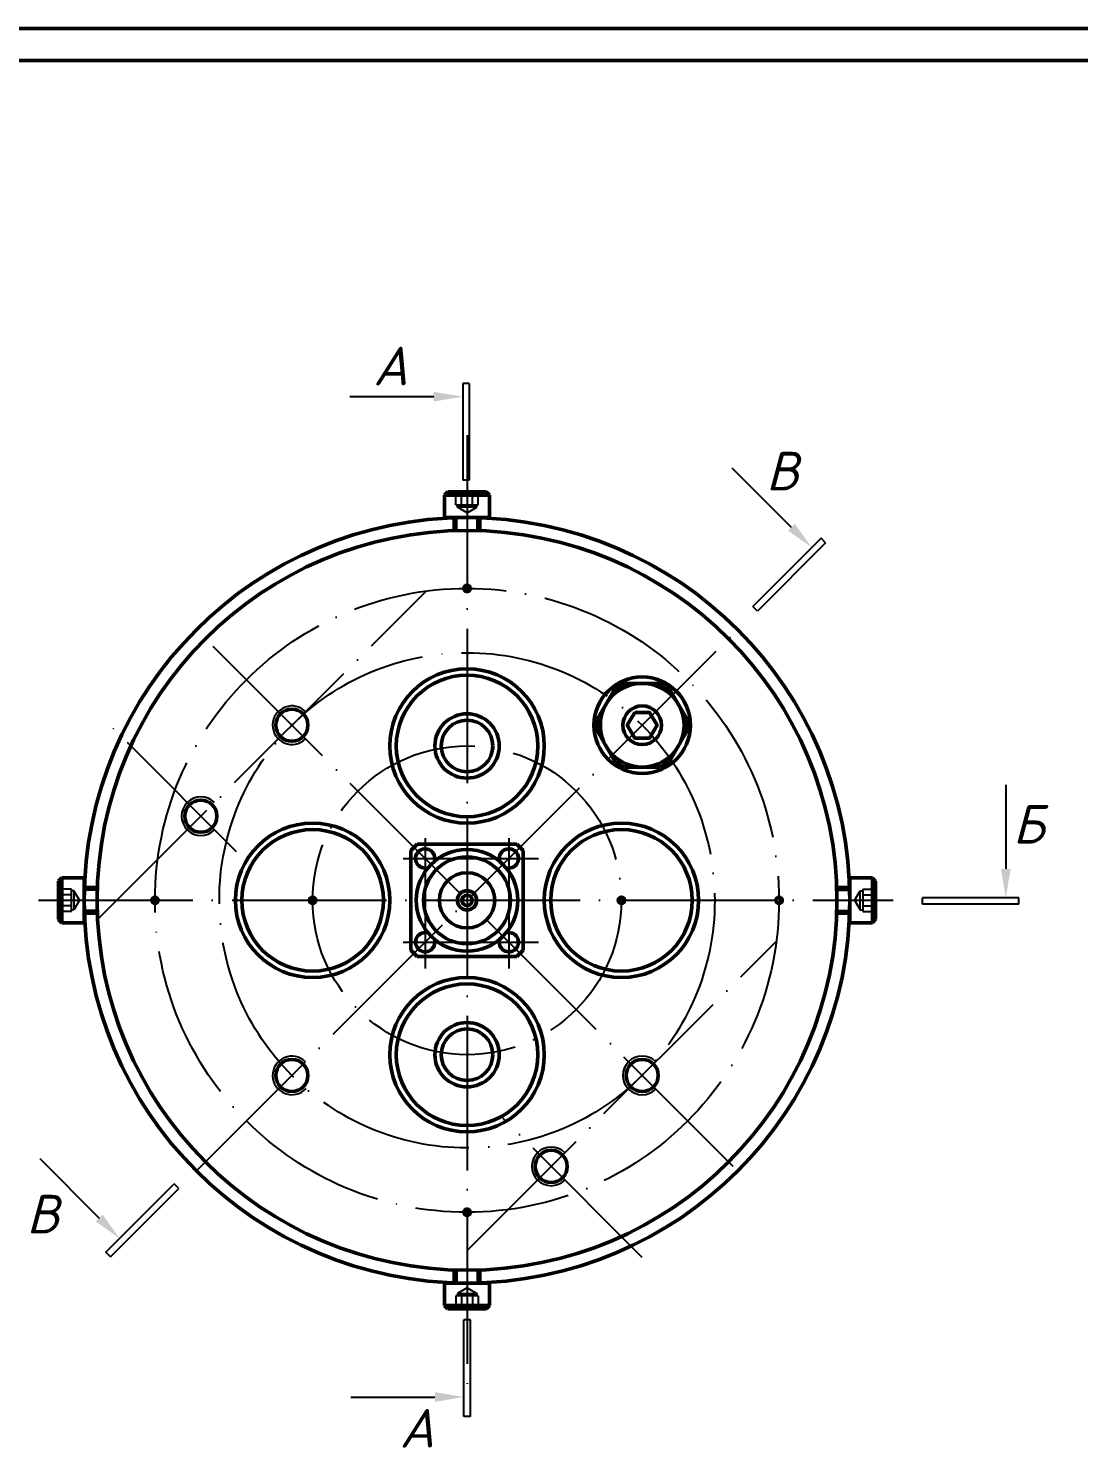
# Model space of a CAD drawing. Header units: millimetres. Extents: x -5427 to 3670, y -5891 to 948.
# Drawn here: x 1410.8 to 1574, y 116.7 to 337.4 of the extents above; entities that cross this region are included whole.
import ezdxf

# ---------------------------------------------------------------- set-up
doc = ezdxf.new("R2010")
doc.units = ezdxf.units.MM
doc.header["$MEASUREMENT"] = 0
doc.linetypes.add('ACAD_ISO04W100', pattern=[30, 24, -3, 0, -3])
doc.layers.add('оси', color=1, linetype='ACAD_ISO04W100')
doc.layers.add('Толстые', color=7, linetype='Continuous', lineweight=50)
doc.layers.add('Тонкие', color=140, linetype='Continuous', lineweight=25)
doc.styles.get("Standard").update_dxf_attribs({"font": 'isocpeui.ttf'})

# ---------------------------------------------------------------- blocks, each defined once
blk = doc.blocks.new('BORDER')
blk.add_line((1.00000000000004, 1.00000000000004), (0, 1.00000000000004))

msp = doc.modelspace()

# ---------------------------------------------------------------- linework, layer by layer
at = {"layer": 'оси'}
for p, q in [((1478.960253025715, 274.1533771911467), (1478.960253025715, 126.2123263840289)), ((1421.536667644432, 198.8598656457744), (1472.593295564649, 249.9164935659903)), ((1436.886750616863, 159.762726466842), (1519.954732805027, 242.8307086550047)), ((1520.326315004779, 160.4701668966291), (1437.965773246403, 242.8307086550047)), ((1443.13176867927, 209.3804419746764), (1423.823637622672, 228.6885730312738)), ((1478.959604097462, 214.6450863584724), (1478.959604097462, 191.0315423369194)), ((1472.459604097462, 211.5009103962731), (1472.459604097462, 191.2290377917835)), ((1485.459604097462, 211.5009103962731), (1485.459604097462, 191.2290377917835)), ((1469.039356940655, 208.3355799474413), (1490.063376467601, 208.3355799474413)), ((1412.332881036207, 201.8355799474413), (1545.196821895777, 201.8355799474413)), ((1469.039356940654, 195.3355799474414), (1490.0633764676, 195.3355799474389)), ((1478.960253025715, 147.3890067243308), (1527.040517716012, 195.4692714146267)), ((1474.199762515467, 178.3124481384784), (1474.005499464177, 178.5067111897682)), ((1506.184179381048, 146.3280312728981), (1484.295917707367, 168.2162929465783))]:
    msp.add_line(p, q, dxfattribs=at)
for centre, radius in [((1478.960253025715, 201.8362288756938), 48.5), ((1478.960253025715, 201.8362288756931), 38.5), ((1478.960253025715, 201.8355799474413), 24)]:
    msp.add_circle(centre, radius, dxfattribs=at)
at = {"layer": 'Толстые'}
for p, q in [((1475.459604097464, 264.8352294775569), (1475.959604097464, 265.3352287028803)), ((1475.459603984995, 264.835229365087), (1482.459604097462, 264.835217468507)), ((1475.459604097464, 264.835229365087), (1475.459604097464, 261.3355787869961)), ((1475.959603968332, 265.3352285737502), (1481.959604097463, 265.3352182431837)), ((1482.459604097462, 264.835217468507), (1481.959604097463, 265.3352182431837)), ((1482.459604097462, 261.3355799474404), (1482.459604097462, 264.835217468507)), ((1475.459604097464, 261.3355799474422), (1482.459604097462, 261.3355799474404)), ((1476.95960409856, 259.3007738172822), (1476.95960409856, 261.3355799474447)), ((1480.959604097462, 261.3355799474429), (1480.959604097461, 259.3007738172441)), ((1503.442194350595, 235.559839951375), (1501.925533852199, 234.6841956043567)), ((1510.442194350595, 234.6841956043571), (1508.925533852199, 235.5598399513755)), ((1499.183864101397, 229.9354842983932), (1499.183864101397, 228.1841956043569)), ((1513.183864101397, 228.1841956043569), (1513.183864101397, 229.9354842983932)), ((1501.925533852199, 223.4354842983934), (1503.442194350595, 222.559839951375)), ((1508.9255338522, 222.559839951375), (1510.442194350596, 223.4354842983934)), ((1470.209604097463, 209.5855799474413), (1471.209604097463, 210.5855799474413)), ((1471.209604097463, 210.5855799474413), (1486.709604097462, 210.5855799474413)), ((1486.709604097462, 210.5855799474413), (1487.709604097462, 209.5855799474413)), ((1470.209604097463, 209.5855799474413), (1470.209604097463, 194.0855799474413)), ((1487.709604097462, 209.5855799474413), (1487.709604097462, 194.0855799474411)), ((1415.959966576397, 205.335579947441), (1415.45996580172, 204.8355799474415)), ((1415.959954679817, 198.3355798349738), (1415.959966576397, 205.335579947441)), ((1419.459604097463, 205.335579947441), (1415.959966576397, 205.335579947441)), ((1419.459604097462, 198.3355799474429), (1419.459604097463, 205.335579947441)), ((1541.959253515108, 205.3355799474404), (1538.459602937017, 205.3355799474404)), ((1538.459604097463, 205.3355799474404), (1538.459604097462, 198.3355799474422)), ((1541.959253515108, 205.3355800599094), (1541.959241618528, 198.3355799474422)), ((1541.959253627578, 205.3355799474404), (1542.459252852901, 204.8355799474408)), ((1415.459955471154, 198.8355798183105), (1415.45996580172, 204.8355799474415)), ((1419.459604097462, 203.836228875692), (1421.494432816418, 203.836228875692)), ((1536.424775378547, 203.8362288745967), (1538.458955169214, 203.8362288745967)), ((1542.459252723771, 204.8355800765727), (1542.459242393205, 198.8355799474417)), ((1415.959954567347, 198.3355799474429), (1415.459955342023, 198.8355799474424)), ((1421.494387646202, 199.8362288767902), (1419.460253025711, 199.8362288767902)), ((1538.458955169212, 199.8362288756949), (1536.424820548687, 199.8362288756949)), ((1541.959241618528, 198.3355799474422), (1542.459242393205, 198.8355799474417)), ((1415.959954679817, 198.3355799474429), (1419.459605257908, 198.3355799474429)), ((1538.459604097462, 198.3355799474422), (1541.959241618528, 198.3355799474422)), ((1470.209604097463, 194.0855799474413), (1471.209604097463, 193.0855799474413)), ((1471.209604097463, 193.0855799474413), (1486.709604097462, 193.0855799474411)), ((1487.709604097462, 194.0855799474411), (1486.709604097462, 193.0855799474411)), ((1476.959604097463, 142.3368778039433), (1476.959604097463, 144.3703860776384)), ((1480.959604096365, 144.3703860776002), (1480.959604096365, 142.3368778039415)), ((1475.459604097462, 142.3355799474422), (1475.459604097462, 138.8359424263755)), ((1482.459604097461, 142.3355799474404), (1475.459604097462, 142.3355799474422)), ((1482.459604097461, 138.8359305297955), (1482.459604097461, 142.3355811078865)), ((1475.459604097462, 138.8359424263755), (1475.959604097462, 138.3359416516988)), ((1482.45960420993, 138.8359305297955), (1475.459604097462, 138.8359424263755)), ((1481.959604226593, 138.3359313211323), (1475.959604097462, 138.3359416516988)), ((1482.459604097461, 138.8359304173256), (1481.959604097461, 138.3359311920022))]:
    msp.add_line(p, q, dxfattribs=at)
for points in [[(1732.258750057905, 332.4018710105061), (1163.258750057905, 332.4018710105061)], [(1501.925533852199, 234.6841956043567), (1499.183864101397, 229.9354842983932)], [(1508.9255338522, 235.559839951375), (1503.442194350595, 235.559839951375)], [(1513.183864101397, 229.9354842983932), (1510.442194350595, 234.6841956043573)], [(1499.183864101397, 228.1841956043569), (1501.925533852199, 223.4354842983935)], [(1510.442194350595, 223.4354842983931), (1513.183864101397, 228.1841956043569)], [(1503.442194350595, 222.559839951375), (1508.9255338522, 222.559839951375)]]:
    msp.add_lwpolyline(points, dxfattribs=at)
msp.add_lwpolyline([(1505.029163563018, 231.059839951375), (1503.874463024639, 229.059839951375), (1505.029163563018, 227.059839951375), (1507.338564639776, 227.059839951375), (1508.493265178156, 229.059839951375), (1507.338564639776, 231.059839951375)], close=True, dxfattribs=at)
for centre, radius in [((1478.959604097462, 201.8355799474413), 59.5), ((1478.959604097463, 201.8355799474413), 57.49998701299006), ((1478.960253025715, 250.3362288756938), 0.5), ((1478.960253025715, 225.8355799474413), 12), ((1478.960253025715, 225.8355799474413), 11), ((1506.183864101397, 229.059839951375), 7.5), ((1506.183864101397, 229.059839951375), 6.5), ((1506.183864101397, 229.059839951375), 3), ((1451.736641950034, 229.0598399513753), 2.5), ((1478.960253025715, 225.8355799474413), 5), ((1478.960253025715, 225.8355799474413), 4), ((1437.594506326303, 214.9177043276439), 2.5), ((1454.960253025715, 201.8355799474413), 12), ((1454.960253025715, 201.8355799474413), 11), ((1502.960253025715, 201.8355799474413), 12), ((1502.960253025715, 201.8355799474413), 11), ((1478.959604097462, 201.8355799474413), 7.9), ((1478.959604097462, 201.8355799474413), 6.75), ((1478.959604097462, 201.8355799474413), 4.3), ((1478.959604097462, 201.8355799474413), 1.5), ((1430.460253025715, 201.8362288756938), 0.5), ((1454.960253025715, 201.8355799474413), 0.5), ((1478.959604097462, 201.8355799474413), 0.8), ((1502.960253025715, 201.8355799474413), 0.5), ((1527.460253021374, 201.8355799474413), 0.5), ((1478.960253025715, 177.8355799474413), 12), ((1478.960253025715, 177.8355799474413), 11), ((1478.960253025715, 177.8355799474413), 5), ((1478.960253025715, 177.8355799474413), 4), ((1451.736641950033, 174.6126178000115), 2.5), ((1506.183864101396, 174.6126178000116), 2.5), ((1492.041728477665, 160.4704821762806), 2.5), ((1478.960253025715, 153.3362288756938), 0.5)]:
    msp.add_circle(centre, radius, dxfattribs=at)
for centre, start, end in [((1472.459604097462, 208.3355799474413), 343.0406477130175, 286.9593522869641), ((1485.459604097462, 208.3355799474413), 253.040647713036, 196.9593522869825), ((1472.459604097462, 195.3355799474409), 73.04064771302929, 16.95935228697578), ((1485.459604097462, 195.3355799474394), 163.0406477130109, 106.9593522869574)]:
    msp.add_arc(centre, 1.5, start, end, dxfattribs=at)
at = {"layer": 'Тонкие'}
for p, q in [((1478.287153750175, 282.1856533051988), (1478.287153750175, 267.1856533051988)), ((1479.287153750175, 282.1856533051988), (1478.287153750175, 282.1856533051988)), ((1479.287153750175, 282.1856533051988), (1479.287153750175, 267.1856533051988)), ((1460.729754437518, 280.1459186561671), (1473.787153750175, 280.1459186561671)), ((1479.287153750175, 267.1856533051988), (1478.287153750175, 267.1856533051988)), ((1520.125246349865, 269.0956953134388), (1529.358221948507, 259.8627197148004)), ((1477.227618166129, 263.3352263905282), (1477.22762160965, 265.3352263905264)), ((1478.093640987267, 263.3352248994426), (1478.093644430789, 265.3352248994426)), ((1479.825691794832, 263.3352219172658), (1479.825695238354, 265.335221917264)), ((1480.691719781255, 263.3352204261729), (1480.691723224777, 265.3352204261711)), ((1477.227618166129, 263.33522639053), (1480.691719781255, 263.3352204261729)), ((1477.459666574157, 262.9415684323623), (1477.459667251941, 263.3352259909963)), ((1478.960062198404, 262.0696161297539), (1477.459666574157, 262.9434736385384)), ((1480.459666574157, 262.9415684323623), (1477.459666574157, 262.9415684323623)), ((1478.959604097462, 262.0693497647181), (1480.459666574157, 262.9415684323623)), ((1480.459666574157, 262.9415684323623), (1480.459667251932, 263.3352208257121)), ((1477.359604084271, 259.3133017747006), (1477.35960408427, 261.3355799474429)), ((1480.559604101077, 259.3133017749673), (1480.559604101077, 261.3355799474429)), ((1533.982512665998, 258.1230494016127), (1523.3759109482, 247.5164476838144)), ((1534.689619447185, 257.4159426204261), (1524.083017729386, 246.8093409026278)), ((1534.689619447185, 257.4159426204261), (1533.982512665998, 258.1230494016127)), ((1524.083017729386, 246.8093409026278), (1523.3759109482, 247.5164476838144)), ((1562.70511806765, 219.7888843544606), (1562.70511806765, 206.7314850418043)), ((1417.459963618731, 203.5676956312335), (1415.459963618733, 203.5676990747551)), ((1417.459957654374, 200.1035940161072), (1417.459963618731, 203.5676956312335)), ((1417.853615612541, 203.3356424241355), (1417.459963219192, 203.3356431019109)), ((1417.853615612541, 203.3356424241355), (1417.853615612541, 200.3356424241355)), ((1418.725834280186, 201.835579947441), (1417.853615612541, 203.3356424241355)), ((1421.481900337737, 203.4362288793071), (1419.460253025713, 203.4362288793071)), ((1536.437307856924, 203.4362288888852), (1538.458955169212, 203.4362288888861)), ((1539.193640279775, 201.8351218465006), (1540.06749778856, 203.3355174707477)), ((1540.065592582383, 200.3355174707477), (1540.065592582383, 203.3355174707477)), ((1540.065592582383, 203.3355174707477), (1540.459250141017, 203.3355167929636)), ((1540.459250540551, 203.567565878776), (1540.459244576194, 200.1034642636497)), ((1540.459250540549, 203.567565878776), (1542.459250540548, 203.5675624352544)), ((1417.459959145461, 200.9696168372451), (1415.459959145461, 200.9696202807671)), ((1417.459962127638, 202.7016676448101), (1415.45996212764, 202.7016710883321)), ((1418.72556791515, 201.8360380483826), (1417.851710406365, 200.3356424241355)), ((1539.193373914739, 201.8355799474422), (1540.065592582383, 200.3355174707477)), ((1540.459246067287, 200.9694922500731), (1542.459246067285, 200.9694888065511)), ((1540.459249049464, 202.7015430576381), (1542.459249049464, 202.7015396141161)), ((1549.744852716682, 201.2314850418043), (1549.744852716682, 202.2314850418043)), ((1564.744852716682, 202.2314850418043), (1549.744852716682, 202.2314850418043)), ((1564.744852716682, 201.2314850418043), (1549.744852716682, 201.2314850418043)), ((1564.744852716682, 201.2314850418043), (1564.744852716682, 202.2314850418043)), ((1417.459957654376, 200.1035940161072), (1415.459957654377, 200.1035974596288)), ((1417.853615612541, 200.3356424241355), (1417.459958053907, 200.3356431019196)), ((1421.481864209737, 200.2362288625017), (1419.460253025713, 200.2362288625008)), ((1536.437343985456, 200.2362288720798), (1538.458955169212, 200.2362288720798)), ((1540.065592582383, 200.3355174707477), (1540.459244975733, 200.3355167929723)), ((1540.459244576194, 200.1034642636497), (1542.459244576192, 200.1034608201281)), ((1412.553668804969, 161.6737704452795), (1421.786644403604, 152.4407948466361)), ((1422.840447021098, 147.1306364334511), (1433.447048738897, 157.7372381512492)), ((1423.547553802285, 146.4235296522645), (1434.154155520083, 157.0301313700626)), ((1434.154155520083, 157.0301313700626), (1433.447048738897, 157.7372381512492)), ((1423.547553802285, 146.4235296522645), (1422.840447021098, 147.1306364334511)), ((1477.359604093848, 144.3578581199152), (1477.359604093848, 142.3368778039433)), ((1480.559604110653, 144.3578581201818), (1480.559604110655, 142.3368778039433)), ((1478.959604097462, 141.6018101301644), (1477.459541620768, 140.7295914625203)), ((1478.959145996521, 141.6015437651287), (1480.459541620768, 140.7276862563441)), ((1477.22748841367, 140.3359394687096), (1477.227484970148, 138.3359394687114)), ((1480.691590028796, 140.3359335043525), (1477.22748841367, 140.3359394687096)), ((1477.459541620768, 140.7295914625203), (1477.459540942993, 140.3359390691704)), ((1477.459541620768, 140.7295914625203), (1480.459541620768, 140.7295914625203)), ((1478.093516400093, 140.3359379776167), (1478.093512956571, 138.3359379776185)), ((1479.825567207658, 140.33593499544), (1479.825563764136, 138.33593499544)), ((1480.459541620768, 140.7295914625203), (1480.459540942984, 140.3359339038863)), ((1480.691590028796, 140.3359335043543), (1480.691586585275, 138.3359335043561)), ((1479.480513393137, 136.6013412030708), (1478.480513393137, 136.6013412030708)), ((1478.480513393137, 121.6013412030708), (1478.480513393137, 136.6013412030708)), ((1479.480513393137, 121.6013412030708), (1479.480513393137, 136.6013412030708)), ((1460.923114080481, 124.6110392493438), (1473.980513393137, 124.6110392493439)), ((1479.480513393137, 121.6013412030708), (1478.480513393137, 121.6013412030708))]:
    msp.add_line(p, q, dxfattribs=at)
for centre, start, end in [((1451.736641950033, 229.0598399513749), 42.7671317572124, 314.9999999999985), ((1437.594506326303, 214.9177043276439), 45.00000000000806, 314.9999999999988), ((1451.736641950033, 174.6126178000117), 44.99999999999694, 317.2328682427876), ((1506.183864101396, 174.6126178000116), 45.00000000000269, 314.9999999999985), ((1492.041728477665, 160.4704821762806), 45.00000000000269, 314.9999999999988)]:
    msp.add_arc(centre, 3, start, end, dxfattribs=at)
for points in [[(1473.787153750175, 280.8959186561671), (1473.787153750175, 279.3959186561671), (1478.287153750175, 280.1459186561671)], [(1529.888552034396, 260.3930498006899), (1528.827891862617, 259.3323896289099), (1532.540202463846, 256.6807391994608)], [(1563.45511806765, 206.7314850418042), (1561.95511806765, 206.7314850418042), (1562.70511806765, 202.2314850418042)], [(1421.256314317714, 151.9104647607461), (1422.316974489494, 152.9711249325257), (1424.968624918942, 149.258814331295)], [(1473.980513393137, 123.8610392493438), (1473.980513393137, 125.3610392493438), (1478.480513393137, 124.6110392493438)]]:
    msp.add_solid(points, dxfattribs=at)

# ---------------------------------------------------------------- block references
at = {"layer": 'Толстые', "xscale": 594, "yscale": 420, "zscale": 594}
msp.add_blockref('BORDER', (1143.258750057905, -82.59812898949394), dxfattribs=at)

# ---------------------------------------------------------------- texts
at = {"layer": 'Тонкие'}
for s, p in [('A', (1464.36189622672, 281.9046501536269)), ('В', (1525.42396133008, 265.5698651888271)), ('Б', (1563.769534103103, 210.6688653299025)), ('В', (1410.469513506821, 150.0445780391474)), ('A', (1468.472816370363, 116.758133088918))]:
    msp.add_text(s, height=6, dxfattribs=at).set_placement(p)

doc.saveas('drawing.dxf')
